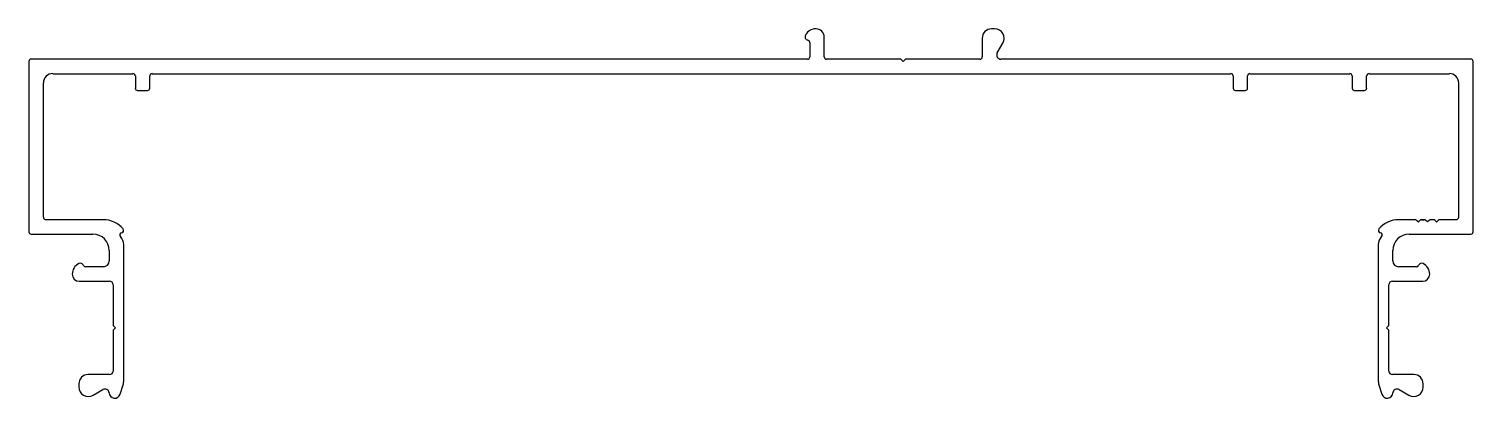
# Model space of a CAD drawing. Extents: x -81 to 77, y -15 to 25.
import ezdxf

# ---------------------------------------------------------------- set-up
doc = ezdxf.new("R2010")
doc.units = 0
doc.layers.get('0').update_dxf_attribs({"linetype": 'CONTINUOUS'})

msp = doc.modelspace()

# ---------------------------------------------------------------- linework, layer by layer
at = {"linetype": 'CONTINUOUS'}
for p, q in [((3.9, 24.17), (3.88, 24.13)), ((5.03, 24.8), (5, 24.8)), ((5.91, 21.75), (5.91, 23.91)), ((23.11, 23.78), (23.11, 21.75)), ((24.46, 24.8), (24.13, 24.8)), ((4.34, 23.32), (4.34, 21.75)), ((24.74, 22.18), (25.36, 23.24)), ((-80.62, 21.25), (-80.62, 2.7)), ((4.09, 21.5), (-80.37, 21.5)), ((14.26, 21.5), (6.17, 21.5)), ((14.51, 21.24), (14.26, 21.5)), ((14.77, 21.5), (14.51, 21.24)), ((22.86, 21.5), (14.77, 21.5)), ((76.27, 21.5), (25.14, 21.5)), ((76.53, 2.7), (76.53, 21.25)), ((-79.05, 4.28), (-79.05, 18.91)), ((-78.03, 19.92), (-69.3, 19.92)), ((-69.04, 19.67), (-69.04, 18.35)), ((-67.47, 18.35), (-67.47, 19.67)), ((-67.21, 19.92), (50.16, 19.92)), ((50.41, 19.67), (50.41, 18.35)), ((51.99, 18.35), (51.99, 19.67)), ((52.24, 19.92), (63.11, 19.92)), ((63.37, 19.67), (63.37, 18.35)), ((64.94, 18.35), (64.94, 19.67)), ((65.2, 19.92), (73.94, 19.92)), ((74.95, 18.91), (74.95, 4.28)), ((-68.79, 18.1), (-67.72, 18.1)), ((50.67, 18.1), (51.74, 18.1)), ((63.62, 18.1), (64.69, 18.1)), ((-72.52, 4.02), (-78.79, 4.02)), ((70.21, 4.02), (68.42, 4.02)), ((70.55, 3.78), (70.38, 3.95)), ((70.74, 3.95), (70.57, 3.78)), ((71.21, 4.02), (70.91, 4.02)), ((70.91, 4.02), (71.21, 4.02)), ((71.21, 4.02), (70.91, 4.02)), ((70.91, 4.02), (71.21, 4.02)), ((71.21, 4.02), (70.91, 4.02)), ((71.55, 3.78), (71.38, 3.95)), ((71.74, 3.95), (71.57, 3.78)), ((72.21, 4.02), (71.91, 4.02)), ((72.55, 3.78), (72.38, 3.95)), ((72.74, 3.95), (72.57, 3.78)), ((74.7, 4.02), (72.91, 4.02)), ((-80.37, 2.45), (-73.66, 2.45)), ((69.57, 2.45), (76.27, 2.45)), ((-71.89, 0.67), (-71.89, -0.47)), ((-70.31, -13.57), (-70.31, 1.31)), ((66.21, 1.31), (66.21, -13.57)), ((67.79, -0.47), (67.79, 0.67)), ((-72.52, -1.11), (-74.45, -1.11)), ((70.36, -1.11), (68.42, -1.11)), ((-75.9, -1.9), (-75.9, -1.92)), ((-75.14, -2.68), (-71.84, -2.68)), ((-71.45, -3.06), (-71.45, -7.51)), ((67.36, -7.51), (67.36, -3.06)), ((67.74, -2.68), (71.04, -2.68)), ((71.8, -1.92), (71.8, -1.9)), ((-71.45, -7.51), (-71.2, -7.76)), ((-71.2, -7.76), (-71.45, -8.02)), ((67.1, -7.76), (67.36, -7.51)), ((67.36, -8.02), (67.1, -7.76)), ((-71.45, -8.02), (-71.45, -12.46)), ((67.36, -12.46), (67.36, -8.02)), ((-75.19, -13.86), (-75.19, -14.19)), ((-71.84, -12.84), (-74.17, -12.84)), ((-70.7, -14.98), (-70.37, -13.95)), ((66.27, -13.95), (66.6, -14.98)), ((70.07, -12.84), (67.74, -12.84)), ((71.09, -14.19), (71.09, -13.86)), ((-73.63, -15.09), (-72.56, -14.48)), ((68.47, -14.48), (69.53, -15.09))]:
    msp.add_line(p, q, dxfattribs=at)
for centre, radius, start, end in [((4.21, 23.94), 0.381, 149.9487, 258.463), ((5, 23.53), 1.27, 90, 149.9487), ((5.03, 23.91), 0.889, 0, 90), ((24.13, 23.78), 1.02, 90, 180), ((24.46, 23.76), 1.04, 330, 90), ((4.09, 23.32), 0.254, 0, 78.463), ((25.14, 21.95), 0.452, 150, 270), ((-80.37, 21.25), 0.254, 90, 180), ((4.09, 21.75), 0.254, 270, 0), ((6.17, 21.75), 0.254, 180, 270), ((22.86, 21.75), 0.254, 270, 360), ((76.27, 21.25), 0.254, 0, 90), ((-78.03, 18.91), 1.02, 90, 180), ((-69.3, 19.67), 0.254, 360, 90), ((-67.21, 19.67), 0.254, 90, 180), ((50.16, 19.67), 0.254, 0, 90), ((52.24, 19.67), 0.254, 90, 180), ((63.11, 19.67), 0.254, 0, 90), ((65.2, 19.67), 0.254, 90, 180), ((73.94, 18.91), 1.02, 0, 90), ((-68.79, 18.35), 0.254, 180, 270), ((-67.72, 18.35), 0.254, 270, 360), ((50.67, 18.35), 0.254, 180, 270), ((51.74, 18.35), 0.254, 270, 0), ((63.62, 18.35), 0.254, 180, 270), ((64.69, 18.35), 0.254, 270, 360), ((-78.79, 4.28), 0.254, 180, 269.9961), ((-72.52, 1.23), 2.79, 39.7219, 89.9961), ((68.42, 1.23), 2.79, 89.9873, 140.2759), ((70.2, 3.77), 0.254, 45.1801, 89.4872), ((70.56, 3.78), 0.008, 225, 315), ((70.91, 3.77), 0.25, 90, 135), ((71.21, 3.77), 0.25, 45, 90), ((71.56, 3.78), 0.008, 225, 315), ((71.91, 3.77), 0.25, 90, 135), ((72.21, 3.77), 0.25, 45, 90), ((72.56, 3.78), 0.008, 225, 315), ((72.91, 3.77), 0.25, 90, 135), ((74.7, 4.28), 0.254, 269.9873, 0), ((-80.37, 2.7), 0.254, 180, 270), ((-73.66, 0.67), 1.78, 0, 90), ((-70.47, 2.35), 0.254, 100.4462, 223.3558), ((-71.59, 1.3), 1.28, 0.1141, 43.3031), ((-70.57, 2.85), 0.254, 280.4465, 39.7219), ((66.47, 2.85), 0.254, 140.2759, 259.5535), ((67.48, 1.31), 1.27, 136.6442, 180), ((66.38, 2.35), 0.254, 316.6442, 79.5538), ((69.57, 0.67), 1.78, 90, 180), ((76.27, 2.7), 0.254, 270, 0), ((-74.63, -1.9), 1.27, 116.3839, 180.0039), ((-75.04, -1.11), 0.381, 23.5782, 114.5249), ((-74.45, -0.85), 0.254, 203.5782, 270), ((-72.52, -0.47), 0.635, 270, 360), ((68.42, -0.47), 0.635, 180, 270), ((70.36, -0.85), 0.254, 270, 336.4218), ((70.94, -1.11), 0.381, 65.4751, 156.4218), ((70.53, -1.9), 1.27, 359.9961, 63.6161), ((-75.14, -1.92), 0.762, 180, 270), ((-71.84, -3.06), 0.381, 360, 90), ((67.74, -3.06), 0.381, 90, 180), ((71.04, -1.92), 0.762, 270, 360), ((-71.84, -12.46), 0.381, 270, 0), ((67.74, -12.46), 0.381, 180, 270), ((-74.17, -13.86), 1.02, 90, 180), ((-71.58, -13.57), 1.27, 342.3718, 0), ((67.48, -13.57), 1.27, 180, 197.6747), ((70.07, -13.86), 1.02, 360, 90), ((-74.15, -14.19), 1.04, 180, 300), ((-72.34, -14.87), 0.452, 3.8023, 120), ((-71.28, -14.8), 0.61, 183.8023, 342.3718), ((67.18, -14.8), 0.61, 197.6747, 356.0455), ((68.24, -14.87), 0.452, 60, 176.0455), ((70.05, -14.19), 1.04, 240, 360)]:
    msp.add_arc(centre, radius, start, end, dxfattribs=at)

doc.saveas('drawing.dxf')
